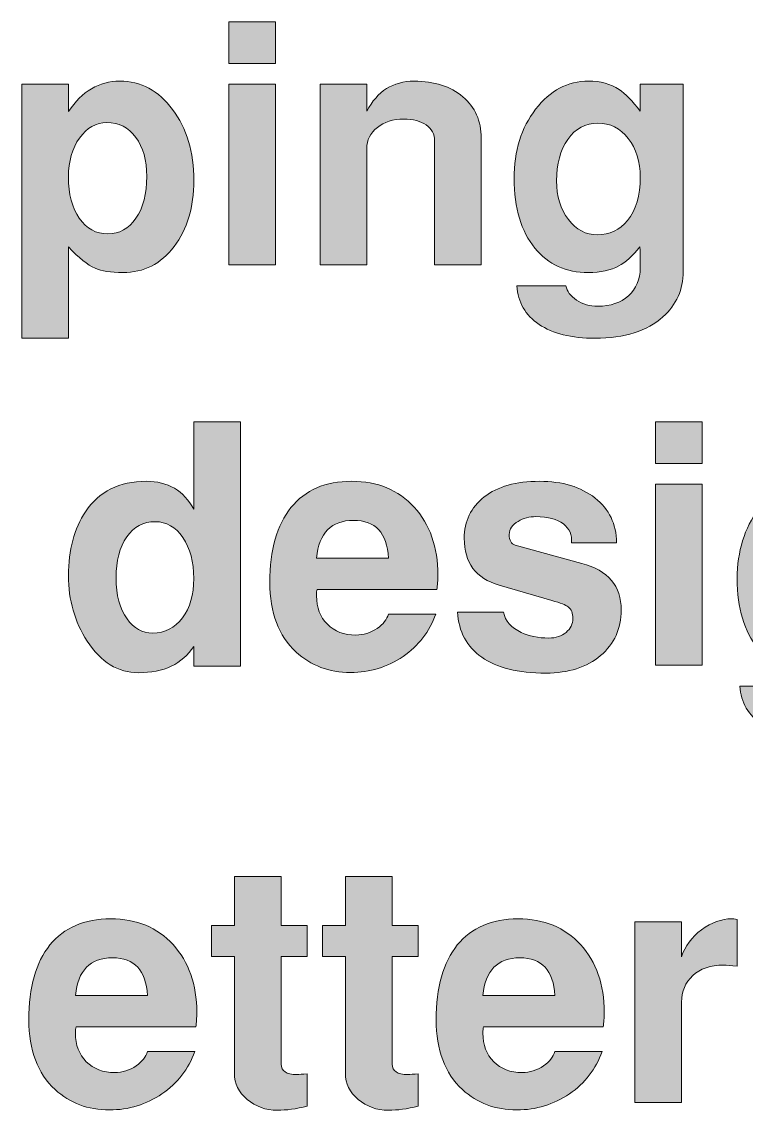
# Model space of a CAD drawing. Header units: inches. Extents: x 0.85 to 9.83, y -3.82 to -0.79.
# Drawn here: x 8.9461 to 9.2177, y -3.2744 to -2.8664 of the extents above; entities that cross this region are included whole.
import ezdxf

# ---------------------------------------------------------------- set-up
doc = ezdxf.new("R2010")
doc.units = ezdxf.units.IN
doc.header["$MEASUREMENT"] = 0
doc.layers.add('Layer 1', color=7, linetype='Continuous')

# ---------------------------------------------------------------- blocks, each defined once
blk = doc.blocks.new('block 60')
at = {"layer": 'Layer 1', "true_color": 0xed1f24}
h = blk.add_hatch(color=240, dxfattribs=at)
h.dxf.hatch_style = 2
h.paths.add_polyline_path([(9.04124, -2.88206), (9.02374, -2.88206), (9.02374, -2.86643), (9.04124, -2.86643)])
h.paths.add_polyline_path([(9.04124, -2.95756), (9.02374, -2.95756), (9.02374, -2.88981), (9.04124, -2.88981)])
h = blk.add_hatch(color=240, dxfattribs=at)
h.dxf.hatch_style = 2
edge = h.paths.add_edge_path()
edge.add_spline(control_points=[(9.01061, -2.92594), (9.01061, -2.93593), (9.00816, -2.94419), (9.00324, -2.95068), (8.99832, -2.95719), (8.9919, -2.96044), (8.98399, -2.96044), (8.97949, -2.96044), (8.97603, -2.95989), (8.97361, -2.95881), (8.97078, -2.95756), (8.96745, -2.9549), (8.96362, -2.95081), (8.96362, -2.95081), (8.96362, -2.98506), (8.96362, -2.98506), (8.96362, -2.98506), (8.94611, -2.98506), (8.94611, -2.98506), (8.94611, -2.98506), (8.94611, -2.88981), (8.94611, -2.88981), (8.94611, -2.88981), (8.96362, -2.88981), (8.96362, -2.88981), (8.96362, -2.88981), (8.96362, -2.90006), (8.96362, -2.90006), (8.9687, -2.89248), (8.97511, -2.88869), (8.98286, -2.88869), (8.99078, -2.88869), (8.99738, -2.89223), (9.00268, -2.89931), (9.00797, -2.90639), (9.01061, -2.91527), (9.01061, -2.92594)], knot_values=[0, 0, 0, 0, 1, 1, 1, 2, 2, 2, 3, 3, 3, 4, 4, 4, 5, 5, 5, 6, 6, 6, 7, 7, 7, 8, 8, 8, 9, 9, 9, 10, 10, 10, 11, 11, 11, 12, 12, 12, 12], degree=3, periodic=1)
edge = h.paths.add_edge_path()
edge.add_spline(control_points=[(8.99299, -2.92444), (8.99299, -2.91836), (8.99162, -2.91346), (8.98886, -2.90975), (8.98612, -2.90604), (8.98249, -2.90419), (8.97799, -2.90419), (8.97399, -2.90419), (8.97059, -2.90612), (8.9678, -2.91), (8.96501, -2.91387), (8.96362, -2.91873), (8.96362, -2.92456), (8.96362, -2.93098), (8.96497, -2.93614), (8.96768, -2.94006), (8.97038, -2.94398), (8.97394, -2.94594), (8.97837, -2.94594), (8.98269, -2.94594), (8.98622, -2.94398), (8.98893, -2.94006), (8.99163, -2.93614), (8.99299, -2.93094), (8.99299, -2.92444)], knot_values=[0, 0, 0, 0, 1, 1, 1, 2, 2, 2, 3, 3, 3, 4, 4, 4, 5, 5, 5, 6, 6, 6, 7, 7, 7, 8, 8, 8, 8], degree=3, periodic=1)
h = blk.add_hatch(color=240, dxfattribs=at)
h.dxf.hatch_style = 2
edge = h.paths.add_edge_path()
edge.add_spline(control_points=[(9.11837, -2.95756), (9.11837, -2.95756), (9.10087, -2.95756), (9.10087, -2.95756), (9.10087, -2.95756), (9.10087, -2.91106), (9.10087, -2.91106), (9.10087, -2.90856), (9.09983, -2.90658), (9.09774, -2.90512), (9.09566, -2.90367), (9.09283, -2.90293), (9.08925, -2.90293), (9.08533, -2.90293), (9.08206, -2.90398), (9.07943, -2.90606), (9.07681, -2.90814), (9.07549, -2.91077), (9.07549, -2.91393), (9.07549, -2.91393), (9.07549, -2.95756), (9.07549, -2.95756), (9.07549, -2.95756), (9.058, -2.95756), (9.058, -2.95756), (9.058, -2.95756), (9.058, -2.88981), (9.058, -2.88981), (9.058, -2.88981), (9.07549, -2.88981), (9.07549, -2.88981), (9.07549, -2.88981), (9.07549, -2.89994), (9.07549, -2.89994), (9.07941, -2.89244), (9.08533, -2.88869), (9.09325, -2.88869), (9.10083, -2.88869), (9.10691, -2.89065), (9.1115, -2.89456), (9.11608, -2.89848), (9.11837, -2.90365), (9.11837, -2.91006), (9.11837, -2.91006), (9.11837, -2.95756), (9.11837, -2.95756)], knot_values=[0, 0, 0, 0, 1, 1, 1, 2, 2, 2, 3, 3, 3, 4, 4, 4, 5, 5, 5, 6, 6, 6, 7, 7, 7, 8, 8, 8, 9, 9, 9, 10, 10, 10, 11, 11, 11, 12, 12, 12, 13, 13, 13, 14, 14, 14, 15, 15, 15, 15], degree=3, periodic=1)
h = blk.add_hatch(color=240, dxfattribs=at)
h.dxf.hatch_style = 2
edge = h.paths.add_edge_path()
edge.add_spline(control_points=[(9.19412, -2.96006), (9.19412, -2.96681), (9.19158, -2.97247), (9.1865, -2.97706), (9.18058, -2.98239), (9.17212, -2.98506), (9.16112, -2.98506), (9.1522, -2.98506), (9.14518, -2.98333), (9.14006, -2.97987), (9.13494, -2.97641), (9.13216, -2.9716), (9.13175, -2.96543), (9.13175, -2.96543), (9.15009, -2.96543), (9.15009, -2.96543), (9.15051, -2.96743), (9.15186, -2.9692), (9.15411, -2.97075), (9.15638, -2.97229), (9.15906, -2.97306), (9.16216, -2.97306), (9.16685, -2.97306), (9.17066, -2.97175), (9.1736, -2.96912), (9.17653, -2.9665), (9.178, -2.96302), (9.178, -2.95869), (9.178, -2.95418), (9.17795, -2.95156), (9.17787, -2.95081), (9.1751, -2.95423), (9.17247, -2.9566), (9.16996, -2.95793), (9.16694, -2.9596), (9.16313, -2.96044), (9.15852, -2.96044), (9.15014, -2.96044), (9.14348, -2.9574), (9.13854, -2.95131), (9.13334, -2.94498), (9.13074, -2.93627), (9.13074, -2.92518), (9.13074, -2.91486), (9.13342, -2.90618), (9.13879, -2.89918), (9.14415, -2.89218), (9.15077, -2.88869), (9.15864, -2.88869), (9.16309, -2.88869), (9.1669, -2.88973), (9.17008, -2.89181), (9.17242, -2.89339), (9.17506, -2.8961), (9.178, -2.89994), (9.178, -2.89994), (9.178, -2.88981), (9.178, -2.88981), (9.178, -2.88981), (9.19412, -2.88981), (9.19412, -2.88981), (9.19412, -2.88981), (9.19412, -2.96006), (9.19412, -2.96006)], knot_values=[0, 0, 0, 0, 1, 1, 1, 2, 2, 2, 3, 3, 3, 4, 4, 4, 5, 5, 5, 6, 6, 6, 7, 7, 7, 8, 8, 8, 9, 9, 9, 10, 10, 10, 11, 11, 11, 12, 12, 12, 13, 13, 13, 14, 14, 14, 15, 15, 15, 16, 16, 16, 17, 17, 17, 18, 18, 18, 19, 19, 19, 20, 20, 20, 21, 21, 21, 21], degree=3, periodic=1)
edge = h.paths.add_edge_path()
edge.add_spline(control_points=[(9.178, -2.92468), (9.178, -2.91885), (9.17649, -2.91402), (9.1735, -2.91018), (9.1705, -2.90635), (9.1667, -2.90443), (9.16212, -2.90443), (9.15745, -2.90443), (9.1537, -2.90645), (9.15087, -2.9105), (9.14804, -2.91454), (9.14662, -2.91973), (9.14662, -2.92606), (9.14662, -2.93181), (9.1481, -2.93663), (9.15106, -2.9405), (9.15401, -2.94437), (9.15762, -2.94631), (9.16187, -2.94631), (9.16654, -2.94631), (9.17033, -2.94452), (9.17324, -2.94094), (9.17641, -2.93702), (9.178, -2.9316), (9.178, -2.92468)], knot_values=[0, 0, 0, 0, 1, 1, 1, 2, 2, 2, 3, 3, 3, 4, 4, 4, 5, 5, 5, 6, 6, 6, 7, 7, 7, 8, 8, 8, 8], degree=3, periodic=1)
h = blk.add_hatch(color=240, dxfattribs=at)
h.dxf.hatch_style = 2
edge = h.paths.add_edge_path()
edge.add_spline(control_points=[(9.02812, -3.10793), (9.02812, -3.10793), (9.01062, -3.10793), (9.01062, -3.10793), (9.01062, -3.10793), (9.01062, -3.10056), (9.01062, -3.10056), (9.00629, -3.10714), (8.99937, -3.11043), (8.98987, -3.11043), (8.9822, -3.11043), (8.97578, -3.10647), (8.97061, -3.09856), (8.96595, -3.09131), (8.96362, -3.08314), (8.96362, -3.07406), (8.96362, -3.06439), (8.96574, -3.05639), (8.96999, -3.05006), (8.97516, -3.04247), (8.98274, -3.03868), (8.99274, -3.03868), (9.00099, -3.03868), (9.00695, -3.04218), (9.01062, -3.04918), (9.01062, -3.04918), (9.01062, -3.01643), (9.01062, -3.01643), (9.01062, -3.01643), (9.02812, -3.01643), (9.02812, -3.01643), (9.02812, -3.01643), (9.02812, -3.10793), (9.02812, -3.10793)], knot_values=[0, 0, 0, 0, 1, 1, 1, 2, 2, 2, 3, 3, 3, 4, 4, 4, 5, 5, 5, 6, 6, 6, 7, 7, 7, 8, 8, 8, 9, 9, 9, 10, 10, 10, 11, 11, 11, 11], degree=3, periodic=1)
edge = h.paths.add_edge_path()
edge.add_spline(control_points=[(9.01062, -3.07512), (9.01062, -3.06889), (9.00925, -3.06377), (9.00651, -3.05979), (9.00377, -3.0558), (9.00033, -3.05381), (8.99618, -3.05381), (8.9917, -3.05381), (8.98813, -3.05572), (8.98547, -3.05954), (8.98282, -3.06336), (8.98149, -3.06847), (8.98149, -3.07487), (8.98149, -3.08135), (8.98286, -3.08646), (8.9856, -3.0902), (8.98808, -3.09377), (8.99129, -3.09556), (8.99519, -3.09556), (8.99975, -3.09556), (9.00346, -3.09367), (9.00632, -3.08988), (9.00919, -3.08611), (9.01062, -3.08118), (9.01062, -3.07512)], knot_values=[0, 0, 0, 0, 1, 1, 1, 2, 2, 2, 3, 3, 3, 4, 4, 4, 5, 5, 5, 6, 6, 6, 7, 7, 7, 8, 8, 8, 8], degree=3, periodic=1)
h = blk.add_hatch(color=240, dxfattribs=at)
h.dxf.hatch_style = 2
h.paths.add_polyline_path([(9.20125, -3.03206), (9.18374, -3.03206), (9.18374, -3.01643), (9.20125, -3.01643)])
h.paths.add_polyline_path([(9.20125, -3.10756), (9.18374, -3.10756), (9.18374, -3.03981), (9.20125, -3.03981)])
h = blk.add_hatch(color=240, dxfattribs=at)
h.dxf.hatch_style = 2
edge = h.paths.add_edge_path()
edge.add_spline(control_points=[(9.10212, -3.07381), (9.10212, -3.07581), (9.102, -3.0776), (9.10175, -3.07918), (9.10175, -3.07918), (9.05686, -3.07918), (9.05686, -3.07918), (9.0567, -3.07968), (9.05662, -3.08048), (9.05662, -3.08156), (9.05662, -3.08598), (9.05798, -3.08954), (9.0607, -3.09224), (9.06343, -3.09496), (9.06698, -3.09631), (9.07136, -3.09631), (9.07425, -3.09631), (9.07693, -3.09547), (9.07941, -3.0938), (9.08164, -3.09222), (9.08304, -3.09043), (9.08362, -3.08843), (9.08362, -3.08843), (9.10137, -3.08843), (9.10137, -3.08843), (9.09903, -3.09502), (9.09493, -3.10031), (9.08906, -3.10431), (9.08318, -3.10831), (9.07662, -3.11031), (9.06937, -3.11031), (9.06129, -3.11031), (9.05449, -3.10777), (9.04899, -3.10268), (9.04241, -3.0966), (9.03912, -3.08789), (9.03912, -3.07656), (9.03912, -3.06439), (9.04176, -3.05504), (9.04705, -3.0485), (9.05235, -3.04195), (9.05995, -3.03868), (9.06986, -3.03868), (9.07954, -3.03868), (9.08733, -3.04191), (9.09324, -3.04837), (9.09916, -3.05483), (9.10212, -3.06331), (9.10212, -3.07381)], knot_values=[0, 0, 0, 0, 1, 1, 1, 2, 2, 2, 3, 3, 3, 4, 4, 4, 5, 5, 5, 6, 6, 6, 7, 7, 7, 8, 8, 8, 9, 9, 9, 10, 10, 10, 11, 11, 11, 12, 12, 12, 13, 13, 13, 14, 14, 14, 15, 15, 15, 16, 16, 16, 16], degree=3, periodic=1)
edge = h.paths.add_edge_path()
edge.add_spline(control_points=[(9.08362, -3.06743), (9.08311, -3.05802), (9.07874, -3.05331), (9.0705, -3.05331), (9.06217, -3.05331), (9.05754, -3.05802), (9.05662, -3.06743), (9.05662, -3.06743), (9.08362, -3.06743), (9.08362, -3.06743)], knot_values=[0, 0, 0, 0, 1, 1, 1, 2, 2, 2, 3, 3, 3, 3], degree=3, periodic=1)
h = blk.add_hatch(color=240, dxfattribs=at)
h.dxf.hatch_style = 2
edge = h.paths.add_edge_path()
edge.add_spline(control_points=[(9.17087, -3.08693), (9.17087, -3.09393), (9.16829, -3.09962), (9.16313, -3.104), (9.15795, -3.10837), (9.15112, -3.11056), (9.14263, -3.11056), (9.1322, -3.11056), (9.12419, -3.10857), (9.11856, -3.10462), (9.11294, -3.10066), (9.10991, -3.09502), (9.1095, -3.08768), (9.1095, -3.08768), (9.12675, -3.08768), (9.12675, -3.08768), (9.12741, -3.0911), (9.12963, -3.09364), (9.13338, -3.09531), (9.13629, -3.09673), (9.13975, -3.09743), (9.14374, -3.09743), (9.14633, -3.09743), (9.14848, -3.09672), (9.15019, -3.09529), (9.15189, -3.09387), (9.15275, -3.09214), (9.15275, -3.09013), (9.15275, -3.08811), (9.15217, -3.08664), (9.151, -3.08572), (9.15009, -3.08505), (9.14806, -3.08425), (9.1449, -3.08333), (9.1449, -3.08333), (9.12514, -3.07764), (9.12514, -3.07764), (9.11637, -3.07505), (9.112, -3.06919), (9.112, -3.06003), (9.112, -3.05362), (9.1145, -3.04846), (9.1195, -3.04455), (9.1245, -3.04064), (9.13142, -3.03868), (9.14025, -3.03868), (9.14883, -3.03868), (9.15577, -3.04076), (9.16106, -3.04494), (9.16635, -3.0491), (9.16904, -3.05468), (9.16912, -3.06168), (9.16912, -3.06168), (9.15225, -3.06168), (9.15225, -3.06168), (9.1525, -3.05876), (9.15148, -3.05641), (9.14918, -3.05462), (9.14689, -3.05283), (9.14345, -3.05193), (9.13888, -3.05193), (9.13637, -3.05193), (9.13416, -3.05252), (9.13225, -3.05368), (9.13, -3.05493), (9.12887, -3.05656), (9.12887, -3.05856), (9.12887, -3.0608), (9.12963, -3.06214), (9.13112, -3.06255), (9.13112, -3.06255), (9.15612, -3.06943), (9.15612, -3.06943), (9.16595, -3.0721), (9.17087, -3.07794), (9.17087, -3.08693)], knot_values=[0, 0, 0, 0, 1, 1, 1, 2, 2, 2, 3, 3, 3, 4, 4, 4, 5, 5, 5, 6, 6, 6, 7, 7, 7, 8, 8, 8, 9, 9, 9, 10, 10, 10, 11, 11, 11, 12, 12, 12, 13, 13, 13, 14, 14, 14, 15, 15, 15, 16, 16, 16, 17, 17, 17, 18, 18, 18, 19, 19, 19, 20, 20, 20, 21, 21, 21, 22, 22, 22, 23, 23, 23, 24, 24, 24, 25, 25, 25, 25], degree=3, periodic=1)
h = blk.add_hatch(color=240, dxfattribs=at)
h.dxf.hatch_style = 2
edge = h.paths.add_edge_path()
edge.add_spline(control_points=[(9.27774, -3.11006), (9.27774, -3.11681), (9.2752, -3.12247), (9.27012, -3.12705), (9.2642, -3.13239), (9.25574, -3.13506), (9.24474, -3.13506), (9.23583, -3.13506), (9.22881, -3.13333), (9.22368, -3.12987), (9.21856, -3.12641), (9.21579, -3.1216), (9.21537, -3.11543), (9.21537, -3.11543), (9.23372, -3.11543), (9.23372, -3.11543), (9.23414, -3.11743), (9.23548, -3.1192), (9.23774, -3.12075), (9.24, -3.12229), (9.24268, -3.12306), (9.24578, -3.12306), (9.25047, -3.12306), (9.25429, -3.12174), (9.25722, -3.11912), (9.26015, -3.1165), (9.26162, -3.11302), (9.26162, -3.10868), (9.26162, -3.10418), (9.26158, -3.10156), (9.26149, -3.10081), (9.25873, -3.10423), (9.25609, -3.1066), (9.25358, -3.10793), (9.25056, -3.1096), (9.24675, -3.11043), (9.24214, -3.11043), (9.23376, -3.11043), (9.22711, -3.10739), (9.22216, -3.1013), (9.21697, -3.09498), (9.21437, -3.08627), (9.21437, -3.07518), (9.21437, -3.06485), (9.21705, -3.05618), (9.22241, -3.04918), (9.22778, -3.04218), (9.2344, -3.03868), (9.24227, -3.03868), (9.24671, -3.03868), (9.25052, -3.03973), (9.2537, -3.04181), (9.25605, -3.04339), (9.25869, -3.0461), (9.26162, -3.04993), (9.26162, -3.04993), (9.26162, -3.03981), (9.26162, -3.03981), (9.26162, -3.03981), (9.27774, -3.03981), (9.27774, -3.03981), (9.27774, -3.03981), (9.27774, -3.11006), (9.27774, -3.11006)], knot_values=[0, 0, 0, 0, 1, 1, 1, 2, 2, 2, 3, 3, 3, 4, 4, 4, 5, 5, 5, 6, 6, 6, 7, 7, 7, 8, 8, 8, 9, 9, 9, 10, 10, 10, 11, 11, 11, 12, 12, 12, 13, 13, 13, 14, 14, 14, 15, 15, 15, 16, 16, 16, 17, 17, 17, 18, 18, 18, 19, 19, 19, 20, 20, 20, 21, 21, 21, 21], degree=3, periodic=1)
edge = h.paths.add_edge_path()
edge.add_spline(control_points=[(9.26162, -3.07468), (9.26162, -3.06885), (9.26012, -3.06402), (9.25712, -3.06018), (9.25412, -3.05635), (9.25033, -3.05443), (9.24575, -3.05443), (9.24108, -3.05443), (9.23733, -3.05645), (9.2345, -3.06049), (9.23166, -3.06454), (9.23024, -3.06972), (9.23024, -3.07606), (9.23024, -3.08181), (9.23172, -3.08662), (9.23468, -3.09049), (9.23764, -3.09437), (9.24124, -3.09631), (9.2455, -3.09631), (9.25016, -3.09631), (9.25395, -3.09452), (9.25687, -3.09094), (9.26004, -3.08702), (9.26162, -3.0816), (9.26162, -3.07468)], knot_values=[0, 0, 0, 0, 1, 1, 1, 2, 2, 2, 3, 3, 3, 4, 4, 4, 5, 5, 5, 6, 6, 6, 7, 7, 7, 8, 8, 8, 8], degree=3, periodic=1)
at = {"layer": 'Layer 1', "lineweight": 0}
for points in [[(9.04124, -2.88206), (9.02374, -2.88206), (9.02374, -2.86643), (9.04124, -2.86643), (9.04124, -2.88206)], [(9.04124, -2.95756), (9.02374, -2.95756), (9.02374, -2.88981), (9.04124, -2.88981), (9.04124, -2.95756)], [(9.20125, -3.03206), (9.18374, -3.03206), (9.18374, -3.01643), (9.20125, -3.01643), (9.20125, -3.03206)], [(9.20125, -3.10756), (9.18374, -3.10756), (9.18374, -3.03981), (9.20125, -3.03981), (9.20125, -3.10756)]]:
    blk.add_lwpolyline(points, dxfattribs=at)
for points, knots in [([(9.01061, -2.92594), (9.01061, -2.93593), (9.00816, -2.94419), (9.00324, -2.95068), (8.99832, -2.95719), (8.9919, -2.96044), (8.98399, -2.96044), (8.97949, -2.96044), (8.97603, -2.95989), (8.97361, -2.95881), (8.97078, -2.95756), (8.96745, -2.9549), (8.96362, -2.95081), (8.96362, -2.95081), (8.96362, -2.98506), (8.96362, -2.98506), (8.96362, -2.98506), (8.94611, -2.98506), (8.94611, -2.98506), (8.94611, -2.98506), (8.94611, -2.88981), (8.94611, -2.88981), (8.94611, -2.88981), (8.96362, -2.88981), (8.96362, -2.88981), (8.96362, -2.88981), (8.96362, -2.90006), (8.96362, -2.90006), (8.9687, -2.89248), (8.97511, -2.88869), (8.98286, -2.88869), (8.99078, -2.88869), (8.99738, -2.89223), (9.00268, -2.89931), (9.00797, -2.90639), (9.01061, -2.91527), (9.01061, -2.92594)], [0, 0, 0, 0, 1, 1, 1, 2, 2, 2, 3, 3, 3, 4, 4, 4, 5, 5, 5, 6, 6, 6, 7, 7, 7, 8, 8, 8, 9, 9, 9, 10, 10, 10, 11, 11, 11, 12, 12, 12, 12]), ([(9.11837, -2.95756), (9.11837, -2.95756), (9.10087, -2.95756), (9.10087, -2.95756), (9.10087, -2.95756), (9.10087, -2.91106), (9.10087, -2.91106), (9.10087, -2.90856), (9.09983, -2.90658), (9.09774, -2.90512), (9.09566, -2.90367), (9.09283, -2.90293), (9.08925, -2.90293), (9.08533, -2.90293), (9.08206, -2.90398), (9.07943, -2.90606), (9.07681, -2.90814), (9.07549, -2.91077), (9.07549, -2.91393), (9.07549, -2.91393), (9.07549, -2.95756), (9.07549, -2.95756), (9.07549, -2.95756), (9.058, -2.95756), (9.058, -2.95756), (9.058, -2.95756), (9.058, -2.88981), (9.058, -2.88981), (9.058, -2.88981), (9.07549, -2.88981), (9.07549, -2.88981), (9.07549, -2.88981), (9.07549, -2.89994), (9.07549, -2.89994), (9.07941, -2.89244), (9.08533, -2.88869), (9.09325, -2.88869), (9.10083, -2.88869), (9.10691, -2.89065), (9.1115, -2.89456), (9.11608, -2.89848), (9.11837, -2.90365), (9.11837, -2.91006), (9.11837, -2.91006), (9.11837, -2.95756), (9.11837, -2.95756)], [0, 0, 0, 0, 1, 1, 1, 2, 2, 2, 3, 3, 3, 4, 4, 4, 5, 5, 5, 6, 6, 6, 7, 7, 7, 8, 8, 8, 9, 9, 9, 10, 10, 10, 11, 11, 11, 12, 12, 12, 13, 13, 13, 14, 14, 14, 15, 15, 15, 15]), ([(9.19412, -2.96006), (9.19412, -2.96681), (9.19158, -2.97247), (9.1865, -2.97706), (9.18058, -2.98239), (9.17212, -2.98506), (9.16112, -2.98506), (9.1522, -2.98506), (9.14518, -2.98333), (9.14006, -2.97987), (9.13494, -2.97641), (9.13216, -2.9716), (9.13175, -2.96543), (9.13175, -2.96543), (9.15009, -2.96543), (9.15009, -2.96543), (9.15051, -2.96743), (9.15186, -2.9692), (9.15411, -2.97075), (9.15638, -2.97229), (9.15906, -2.97306), (9.16216, -2.97306), (9.16685, -2.97306), (9.17066, -2.97175), (9.1736, -2.96912), (9.17653, -2.9665), (9.178, -2.96302), (9.178, -2.95869), (9.178, -2.95418), (9.17795, -2.95156), (9.17787, -2.95081), (9.1751, -2.95423), (9.17247, -2.9566), (9.16996, -2.95793), (9.16694, -2.9596), (9.16313, -2.96044), (9.15852, -2.96044), (9.15014, -2.96044), (9.14348, -2.9574), (9.13854, -2.95131), (9.13334, -2.94498), (9.13074, -2.93627), (9.13074, -2.92518), (9.13074, -2.91486), (9.13342, -2.90618), (9.13879, -2.89918), (9.14415, -2.89218), (9.15077, -2.88869), (9.15864, -2.88869), (9.16309, -2.88869), (9.1669, -2.88973), (9.17008, -2.89181), (9.17242, -2.89339), (9.17506, -2.8961), (9.178, -2.89994), (9.178, -2.89994), (9.178, -2.88981), (9.178, -2.88981), (9.178, -2.88981), (9.19412, -2.88981), (9.19412, -2.88981), (9.19412, -2.88981), (9.19412, -2.96006), (9.19412, -2.96006)], [0, 0, 0, 0, 1, 1, 1, 2, 2, 2, 3, 3, 3, 4, 4, 4, 5, 5, 5, 6, 6, 6, 7, 7, 7, 8, 8, 8, 9, 9, 9, 10, 10, 10, 11, 11, 11, 12, 12, 12, 13, 13, 13, 14, 14, 14, 15, 15, 15, 16, 16, 16, 17, 17, 17, 18, 18, 18, 19, 19, 19, 20, 20, 20, 21, 21, 21, 21]), ([(8.99299, -2.92444), (8.99299, -2.91836), (8.99162, -2.91346), (8.98886, -2.90975), (8.98612, -2.90604), (8.98249, -2.90419), (8.97799, -2.90419), (8.97399, -2.90419), (8.97059, -2.90612), (8.9678, -2.91), (8.96501, -2.91387), (8.96362, -2.91873), (8.96362, -2.92456), (8.96362, -2.93098), (8.96497, -2.93614), (8.96768, -2.94006), (8.97038, -2.94398), (8.97394, -2.94594), (8.97837, -2.94594), (8.98269, -2.94594), (8.98622, -2.94398), (8.98893, -2.94006), (8.99163, -2.93614), (8.99299, -2.93094), (8.99299, -2.92444)], [0, 0, 0, 0, 1, 1, 1, 2, 2, 2, 3, 3, 3, 4, 4, 4, 5, 5, 5, 6, 6, 6, 7, 7, 7, 8, 8, 8, 8]), ([(9.178, -2.92468), (9.178, -2.91885), (9.17649, -2.91402), (9.1735, -2.91018), (9.1705, -2.90635), (9.1667, -2.90443), (9.16212, -2.90443), (9.15745, -2.90443), (9.1537, -2.90645), (9.15087, -2.9105), (9.14804, -2.91454), (9.14662, -2.91973), (9.14662, -2.92606), (9.14662, -2.93181), (9.1481, -2.93663), (9.15106, -2.9405), (9.15401, -2.94437), (9.15762, -2.94631), (9.16187, -2.94631), (9.16654, -2.94631), (9.17033, -2.94452), (9.17324, -2.94094), (9.17641, -2.93702), (9.178, -2.9316), (9.178, -2.92468)], [0, 0, 0, 0, 1, 1, 1, 2, 2, 2, 3, 3, 3, 4, 4, 4, 5, 5, 5, 6, 6, 6, 7, 7, 7, 8, 8, 8, 8]), ([(9.02812, -3.10793), (9.02812, -3.10793), (9.01062, -3.10793), (9.01062, -3.10793), (9.01062, -3.10793), (9.01062, -3.10056), (9.01062, -3.10056), (9.00629, -3.10714), (8.99937, -3.11043), (8.98987, -3.11043), (8.9822, -3.11043), (8.97578, -3.10647), (8.97061, -3.09856), (8.96595, -3.09131), (8.96362, -3.08314), (8.96362, -3.07406), (8.96362, -3.06439), (8.96574, -3.05639), (8.96999, -3.05006), (8.97516, -3.04247), (8.98274, -3.03868), (8.99274, -3.03868), (9.00099, -3.03868), (9.00695, -3.04218), (9.01062, -3.04918), (9.01062, -3.04918), (9.01062, -3.01643), (9.01062, -3.01643), (9.01062, -3.01643), (9.02812, -3.01643), (9.02812, -3.01643), (9.02812, -3.01643), (9.02812, -3.10793), (9.02812, -3.10793)], [0, 0, 0, 0, 1, 1, 1, 2, 2, 2, 3, 3, 3, 4, 4, 4, 5, 5, 5, 6, 6, 6, 7, 7, 7, 8, 8, 8, 9, 9, 9, 10, 10, 10, 11, 11, 11, 11]), ([(9.10212, -3.07381), (9.10212, -3.07581), (9.102, -3.0776), (9.10175, -3.07918), (9.10175, -3.07918), (9.05686, -3.07918), (9.05686, -3.07918), (9.0567, -3.07968), (9.05662, -3.08048), (9.05662, -3.08156), (9.05662, -3.08598), (9.05798, -3.08954), (9.0607, -3.09224), (9.06343, -3.09496), (9.06698, -3.09631), (9.07136, -3.09631), (9.07425, -3.09631), (9.07693, -3.09547), (9.07941, -3.0938), (9.08164, -3.09222), (9.08304, -3.09043), (9.08362, -3.08843), (9.08362, -3.08843), (9.10137, -3.08843), (9.10137, -3.08843), (9.09903, -3.09502), (9.09493, -3.10031), (9.08906, -3.10431), (9.08318, -3.10831), (9.07662, -3.11031), (9.06937, -3.11031), (9.06129, -3.11031), (9.05449, -3.10777), (9.04899, -3.10268), (9.04241, -3.0966), (9.03912, -3.08789), (9.03912, -3.07656), (9.03912, -3.06439), (9.04176, -3.05504), (9.04705, -3.0485), (9.05235, -3.04195), (9.05995, -3.03868), (9.06986, -3.03868), (9.07954, -3.03868), (9.08733, -3.04191), (9.09324, -3.04837), (9.09916, -3.05483), (9.10212, -3.06331), (9.10212, -3.07381)], [0, 0, 0, 0, 1, 1, 1, 2, 2, 2, 3, 3, 3, 4, 4, 4, 5, 5, 5, 6, 6, 6, 7, 7, 7, 8, 8, 8, 9, 9, 9, 10, 10, 10, 11, 11, 11, 12, 12, 12, 13, 13, 13, 14, 14, 14, 15, 15, 15, 16, 16, 16, 16]), ([(9.17087, -3.08693), (9.17087, -3.09393), (9.16829, -3.09962), (9.16313, -3.104), (9.15795, -3.10837), (9.15112, -3.11056), (9.14263, -3.11056), (9.1322, -3.11056), (9.12419, -3.10857), (9.11856, -3.10462), (9.11294, -3.10066), (9.10991, -3.09502), (9.1095, -3.08768), (9.1095, -3.08768), (9.12675, -3.08768), (9.12675, -3.08768), (9.12741, -3.0911), (9.12963, -3.09364), (9.13338, -3.09531), (9.13629, -3.09673), (9.13975, -3.09743), (9.14374, -3.09743), (9.14633, -3.09743), (9.14848, -3.09672), (9.15019, -3.09529), (9.15189, -3.09387), (9.15275, -3.09214), (9.15275, -3.09013), (9.15275, -3.08811), (9.15217, -3.08664), (9.151, -3.08572), (9.15009, -3.08505), (9.14806, -3.08425), (9.1449, -3.08333), (9.1449, -3.08333), (9.12514, -3.07764), (9.12514, -3.07764), (9.11637, -3.07505), (9.112, -3.06919), (9.112, -3.06003), (9.112, -3.05362), (9.1145, -3.04846), (9.1195, -3.04455), (9.1245, -3.04064), (9.13142, -3.03868), (9.14025, -3.03868), (9.14883, -3.03868), (9.15577, -3.04076), (9.16106, -3.04494), (9.16635, -3.0491), (9.16904, -3.05468), (9.16912, -3.06168), (9.16912, -3.06168), (9.15225, -3.06168), (9.15225, -3.06168), (9.1525, -3.05876), (9.15148, -3.05641), (9.14918, -3.05462), (9.14689, -3.05283), (9.14345, -3.05193), (9.13888, -3.05193), (9.13637, -3.05193), (9.13416, -3.05252), (9.13225, -3.05368), (9.13, -3.05493), (9.12887, -3.05656), (9.12887, -3.05856), (9.12887, -3.0608), (9.12963, -3.06214), (9.13112, -3.06255), (9.13112, -3.06255), (9.15612, -3.06943), (9.15612, -3.06943), (9.16595, -3.0721), (9.17087, -3.07794), (9.17087, -3.08693)], [0, 0, 0, 0, 1, 1, 1, 2, 2, 2, 3, 3, 3, 4, 4, 4, 5, 5, 5, 6, 6, 6, 7, 7, 7, 8, 8, 8, 9, 9, 9, 10, 10, 10, 11, 11, 11, 12, 12, 12, 13, 13, 13, 14, 14, 14, 15, 15, 15, 16, 16, 16, 17, 17, 17, 18, 18, 18, 19, 19, 19, 20, 20, 20, 21, 21, 21, 22, 22, 22, 23, 23, 23, 24, 24, 24, 25, 25, 25, 25]), ([(9.27774, -3.11006), (9.27774, -3.11681), (9.2752, -3.12247), (9.27012, -3.12705), (9.2642, -3.13239), (9.25574, -3.13506), (9.24474, -3.13506), (9.23583, -3.13506), (9.22881, -3.13333), (9.22368, -3.12987), (9.21856, -3.12641), (9.21579, -3.1216), (9.21537, -3.11543), (9.21537, -3.11543), (9.23372, -3.11543), (9.23372, -3.11543), (9.23414, -3.11743), (9.23548, -3.1192), (9.23774, -3.12075), (9.24, -3.12229), (9.24268, -3.12306), (9.24578, -3.12306), (9.25047, -3.12306), (9.25429, -3.12174), (9.25722, -3.11912), (9.26015, -3.1165), (9.26162, -3.11302), (9.26162, -3.10868), (9.26162, -3.10418), (9.26158, -3.10156), (9.26149, -3.10081), (9.25873, -3.10423), (9.25609, -3.1066), (9.25358, -3.10793), (9.25056, -3.1096), (9.24675, -3.11043), (9.24214, -3.11043), (9.23376, -3.11043), (9.22711, -3.10739), (9.22216, -3.1013), (9.21697, -3.09498), (9.21437, -3.08627), (9.21437, -3.07518), (9.21437, -3.06485), (9.21705, -3.05618), (9.22241, -3.04918), (9.22778, -3.04218), (9.2344, -3.03868), (9.24227, -3.03868), (9.24671, -3.03868), (9.25052, -3.03973), (9.2537, -3.04181), (9.25605, -3.04339), (9.25869, -3.0461), (9.26162, -3.04993), (9.26162, -3.04993), (9.26162, -3.03981), (9.26162, -3.03981), (9.26162, -3.03981), (9.27774, -3.03981), (9.27774, -3.03981), (9.27774, -3.03981), (9.27774, -3.11006), (9.27774, -3.11006)], [0, 0, 0, 0, 1, 1, 1, 2, 2, 2, 3, 3, 3, 4, 4, 4, 5, 5, 5, 6, 6, 6, 7, 7, 7, 8, 8, 8, 9, 9, 9, 10, 10, 10, 11, 11, 11, 12, 12, 12, 13, 13, 13, 14, 14, 14, 15, 15, 15, 16, 16, 16, 17, 17, 17, 18, 18, 18, 19, 19, 19, 20, 20, 20, 21, 21, 21, 21]), ([(9.01062, -3.07512), (9.01062, -3.06889), (9.00925, -3.06377), (9.00651, -3.05979), (9.00377, -3.0558), (9.00033, -3.05381), (8.99618, -3.05381), (8.9917, -3.05381), (8.98813, -3.05572), (8.98547, -3.05954), (8.98282, -3.06336), (8.98149, -3.06847), (8.98149, -3.07487), (8.98149, -3.08135), (8.98286, -3.08646), (8.9856, -3.0902), (8.98808, -3.09377), (8.99129, -3.09556), (8.99519, -3.09556), (8.99975, -3.09556), (9.00346, -3.09367), (9.00632, -3.08988), (9.00919, -3.08611), (9.01062, -3.08118), (9.01062, -3.07512)], [0, 0, 0, 0, 1, 1, 1, 2, 2, 2, 3, 3, 3, 4, 4, 4, 5, 5, 5, 6, 6, 6, 7, 7, 7, 8, 8, 8, 8]), ([(9.08362, -3.06743), (9.08311, -3.05802), (9.07874, -3.05331), (9.0705, -3.05331), (9.06217, -3.05331), (9.05754, -3.05802), (9.05662, -3.06743), (9.05662, -3.06743), (9.08362, -3.06743), (9.08362, -3.06743)], [0, 0, 0, 0, 1, 1, 1, 2, 2, 2, 3, 3, 3, 3])]:
    blk.add_open_spline(points, degree=3, knots=knots, dxfattribs=at)
blk = doc.blocks.new('block 59')
at = {"layer": 'Layer 1'}
blk.add_blockref('block 60', (0, 0), dxfattribs=at)
blk = doc.blocks.new('block 61')
at = {"layer": 'Layer 1', "true_color": 0xed1f24}
h = blk.add_hatch(color=240, dxfattribs=at)
h.dxf.hatch_style = 2
edge = h.paths.add_edge_path()
edge.add_spline(control_points=[(9.05311, -3.27291), (9.04902, -3.27391), (9.04532, -3.27441), (9.04199, -3.27441), (9.03757, -3.27441), (9.03378, -3.27305), (9.03061, -3.27035), (9.02745, -3.26764), (9.02586, -3.2644), (9.02586, -3.26065), (9.02586, -3.26065), (9.02586, -3.21678), (9.02586, -3.21678), (9.02586, -3.21678), (9.01723, -3.21678), (9.01723, -3.21678), (9.01723, -3.21678), (9.01723, -3.20516), (9.01723, -3.20516), (9.01723, -3.20516), (9.02586, -3.20516), (9.02586, -3.20516), (9.02586, -3.20516), (9.02586, -3.18678), (9.02586, -3.18678), (9.02586, -3.18678), (9.04336, -3.18678), (9.04336, -3.18678), (9.04336, -3.18678), (9.04336, -3.20516), (9.04336, -3.20516), (9.04336, -3.20516), (9.05311, -3.20516), (9.05311, -3.20516), (9.05311, -3.20516), (9.05311, -3.21678), (9.05311, -3.21678), (9.05311, -3.21678), (9.04336, -3.21678), (9.04336, -3.21678), (9.04336, -3.21678), (9.04336, -3.25715), (9.04336, -3.25715), (9.04336, -3.25974), (9.04532, -3.26103), (9.04924, -3.26103), (9.05015, -3.26095), (9.05145, -3.26086), (9.05311, -3.26078), (9.05311, -3.26078), (9.05311, -3.27291), (9.05311, -3.27291)], knot_values=[0, 0, 0, 0, 1, 1, 1, 2, 2, 2, 3, 3, 3, 4, 4, 4, 5, 5, 5, 6, 6, 6, 7, 7, 7, 8, 8, 8, 9, 9, 9, 10, 10, 10, 11, 11, 11, 12, 12, 12, 13, 13, 13, 14, 14, 14, 15, 15, 15, 16, 16, 16, 17, 17, 17, 17], degree=3, periodic=1)
h = blk.add_hatch(color=240, dxfattribs=at)
h.dxf.hatch_style = 2
edge = h.paths.add_edge_path()
edge.add_spline(control_points=[(9.09474, -3.27291), (9.09065, -3.27391), (9.08694, -3.27441), (9.08361, -3.27441), (9.0792, -3.27441), (9.07541, -3.27305), (9.07224, -3.27035), (9.06907, -3.26764), (9.06748, -3.2644), (9.06748, -3.26065), (9.06748, -3.26065), (9.06748, -3.21678), (9.06748, -3.21678), (9.06748, -3.21678), (9.05886, -3.21678), (9.05886, -3.21678), (9.05886, -3.21678), (9.05886, -3.20516), (9.05886, -3.20516), (9.05886, -3.20516), (9.06748, -3.20516), (9.06748, -3.20516), (9.06748, -3.20516), (9.06748, -3.18678), (9.06748, -3.18678), (9.06748, -3.18678), (9.08499, -3.18678), (9.08499, -3.18678), (9.08499, -3.18678), (9.08499, -3.20516), (9.08499, -3.20516), (9.08499, -3.20516), (9.09474, -3.20516), (9.09474, -3.20516), (9.09474, -3.20516), (9.09474, -3.21678), (9.09474, -3.21678), (9.09474, -3.21678), (9.08499, -3.21678), (9.08499, -3.21678), (9.08499, -3.21678), (9.08499, -3.25715), (9.08499, -3.25715), (9.08499, -3.25974), (9.08694, -3.26103), (9.09086, -3.26103), (9.09178, -3.26095), (9.09307, -3.26086), (9.09474, -3.26078), (9.09474, -3.26078), (9.09474, -3.27291), (9.09474, -3.27291)], knot_values=[0, 0, 0, 0, 1, 1, 1, 2, 2, 2, 3, 3, 3, 4, 4, 4, 5, 5, 5, 6, 6, 6, 7, 7, 7, 8, 8, 8, 9, 9, 9, 10, 10, 10, 11, 11, 11, 12, 12, 12, 13, 13, 13, 14, 14, 14, 15, 15, 15, 16, 16, 16, 17, 17, 17, 17], degree=3, periodic=1)
h = blk.add_hatch(color=240, dxfattribs=at)
h.dxf.hatch_style = 2
edge = h.paths.add_edge_path()
edge.add_spline(control_points=[(9.01174, -3.23778), (9.01174, -3.23978), (9.01162, -3.24158), (9.01137, -3.24316), (9.01137, -3.24316), (8.96648, -3.24316), (8.96648, -3.24316), (8.96632, -3.24366), (8.96624, -3.24445), (8.96624, -3.24553), (8.96624, -3.24995), (8.9676, -3.25351), (8.97032, -3.25622), (8.97305, -3.25893), (8.9766, -3.26028), (8.98098, -3.26028), (8.98387, -3.26028), (8.98655, -3.25945), (8.98903, -3.25778), (8.99126, -3.2562), (8.99266, -3.25441), (8.99324, -3.25241), (8.99324, -3.25241), (9.01099, -3.25241), (9.01099, -3.25241), (9.00865, -3.25899), (9.00455, -3.26428), (8.99868, -3.26828), (8.9928, -3.27228), (8.98624, -3.27429), (8.97899, -3.27429), (8.97091, -3.27429), (8.96411, -3.27174), (8.95861, -3.26666), (8.95203, -3.26057), (8.94874, -3.25186), (8.94874, -3.24053), (8.94874, -3.22837), (8.95138, -3.21901), (8.95667, -3.21247), (8.96197, -3.20593), (8.96957, -3.20266), (8.97949, -3.20266), (8.98916, -3.20266), (8.99695, -3.20589), (9.00286, -3.21234), (9.00878, -3.2188), (9.01174, -3.22728), (9.01174, -3.23778)], knot_values=[0, 0, 0, 0, 1, 1, 1, 2, 2, 2, 3, 3, 3, 4, 4, 4, 5, 5, 5, 6, 6, 6, 7, 7, 7, 8, 8, 8, 9, 9, 9, 10, 10, 10, 11, 11, 11, 12, 12, 12, 13, 13, 13, 14, 14, 14, 15, 15, 15, 16, 16, 16, 16], degree=3, periodic=1)
edge = h.paths.add_edge_path()
edge.add_spline(control_points=[(8.99324, -3.2314), (8.99273, -3.22199), (8.98836, -3.21729), (8.98012, -3.21729), (8.97179, -3.21729), (8.96716, -3.22199), (8.96624, -3.2314), (8.96624, -3.2314), (8.99324, -3.2314), (8.99324, -3.2314)], knot_values=[0, 0, 0, 0, 1, 1, 1, 2, 2, 2, 3, 3, 3, 3], degree=3, periodic=1)
h = blk.add_hatch(color=240, dxfattribs=at)
h.dxf.hatch_style = 2
edge = h.paths.add_edge_path()
edge.add_spline(control_points=[(9.16449, -3.23778), (9.16449, -3.23978), (9.16437, -3.24158), (9.16412, -3.24316), (9.16412, -3.24316), (9.11924, -3.24316), (9.11924, -3.24316), (9.11907, -3.24366), (9.11899, -3.24445), (9.11899, -3.24553), (9.11899, -3.24995), (9.12035, -3.25351), (9.12307, -3.25622), (9.1258, -3.25893), (9.12935, -3.26028), (9.13373, -3.26028), (9.13662, -3.26028), (9.1393, -3.25945), (9.14178, -3.25778), (9.14401, -3.2562), (9.14541, -3.25441), (9.14599, -3.25241), (9.14599, -3.25241), (9.16374, -3.25241), (9.16374, -3.25241), (9.1614, -3.25899), (9.1573, -3.26428), (9.15143, -3.26828), (9.14555, -3.27228), (9.13899, -3.27429), (9.13174, -3.27429), (9.12366, -3.27429), (9.11686, -3.27174), (9.11136, -3.26666), (9.10478, -3.26057), (9.10149, -3.25186), (9.10149, -3.24053), (9.10149, -3.22837), (9.10413, -3.21901), (9.10942, -3.21247), (9.11472, -3.20593), (9.12232, -3.20266), (9.13224, -3.20266), (9.14191, -3.20266), (9.1497, -3.20589), (9.15561, -3.21234), (9.16153, -3.2188), (9.16449, -3.22728), (9.16449, -3.23778)], knot_values=[0, 0, 0, 0, 1, 1, 1, 2, 2, 2, 3, 3, 3, 4, 4, 4, 5, 5, 5, 6, 6, 6, 7, 7, 7, 8, 8, 8, 9, 9, 9, 10, 10, 10, 11, 11, 11, 12, 12, 12, 13, 13, 13, 14, 14, 14, 15, 15, 15, 16, 16, 16, 16], degree=3, periodic=1)
edge = h.paths.add_edge_path()
edge.add_spline(control_points=[(9.14599, -3.2314), (9.14548, -3.22199), (9.14111, -3.21729), (9.13287, -3.21729), (9.12454, -3.21729), (9.11991, -3.22199), (9.11899, -3.2314), (9.11899, -3.2314), (9.14599, -3.2314), (9.14599, -3.2314)], knot_values=[0, 0, 0, 0, 1, 1, 1, 2, 2, 2, 3, 3, 3, 3], degree=3, periodic=1)
h = blk.add_hatch(color=240, dxfattribs=at)
h.dxf.hatch_style = 2
edge = h.paths.add_edge_path()
edge.add_spline(control_points=[(9.21437, -3.2204), (9.21204, -3.22015), (9.21033, -3.22003), (9.20924, -3.22003), (9.20433, -3.22003), (9.20047, -3.22135), (9.19768, -3.22397), (9.19489, -3.2266), (9.1935, -3.22991), (9.1935, -3.23391), (9.1935, -3.23391), (9.1935, -3.27153), (9.1935, -3.27153), (9.1935, -3.27153), (9.17599, -3.27153), (9.17599, -3.27153), (9.17599, -3.27153), (9.17599, -3.20378), (9.17599, -3.20378), (9.17599, -3.20378), (9.1935, -3.20378), (9.1935, -3.20378), (9.1935, -3.20378), (9.1935, -3.21691), (9.1935, -3.21691), (9.19474, -3.2129), (9.19725, -3.20953), (9.201, -3.20678), (9.20475, -3.20403), (9.2085, -3.20266), (9.21225, -3.20266), (9.21266, -3.20266), (9.21337, -3.20274), (9.21437, -3.20291), (9.21437, -3.20291), (9.21437, -3.2204), (9.21437, -3.2204)], knot_values=[0, 0, 0, 0, 1, 1, 1, 2, 2, 2, 3, 3, 3, 4, 4, 4, 5, 5, 5, 6, 6, 6, 7, 7, 7, 8, 8, 8, 9, 9, 9, 10, 10, 10, 11, 11, 11, 12, 12, 12, 12], degree=3, periodic=1)
at = {"layer": 'Layer 1', "lineweight": 0}
for points, knots in [([(9.05311, -3.27291), (9.04902, -3.27391), (9.04532, -3.27441), (9.04199, -3.27441), (9.03757, -3.27441), (9.03378, -3.27305), (9.03061, -3.27035), (9.02745, -3.26764), (9.02586, -3.2644), (9.02586, -3.26065), (9.02586, -3.26065), (9.02586, -3.21678), (9.02586, -3.21678), (9.02586, -3.21678), (9.01723, -3.21678), (9.01723, -3.21678), (9.01723, -3.21678), (9.01723, -3.20516), (9.01723, -3.20516), (9.01723, -3.20516), (9.02586, -3.20516), (9.02586, -3.20516), (9.02586, -3.20516), (9.02586, -3.18678), (9.02586, -3.18678), (9.02586, -3.18678), (9.04336, -3.18678), (9.04336, -3.18678), (9.04336, -3.18678), (9.04336, -3.20516), (9.04336, -3.20516), (9.04336, -3.20516), (9.05311, -3.20516), (9.05311, -3.20516), (9.05311, -3.20516), (9.05311, -3.21678), (9.05311, -3.21678), (9.05311, -3.21678), (9.04336, -3.21678), (9.04336, -3.21678), (9.04336, -3.21678), (9.04336, -3.25715), (9.04336, -3.25715), (9.04336, -3.25974), (9.04532, -3.26103), (9.04924, -3.26103), (9.05015, -3.26095), (9.05145, -3.26086), (9.05311, -3.26078), (9.05311, -3.26078), (9.05311, -3.27291), (9.05311, -3.27291)], [0, 0, 0, 0, 1, 1, 1, 2, 2, 2, 3, 3, 3, 4, 4, 4, 5, 5, 5, 6, 6, 6, 7, 7, 7, 8, 8, 8, 9, 9, 9, 10, 10, 10, 11, 11, 11, 12, 12, 12, 13, 13, 13, 14, 14, 14, 15, 15, 15, 16, 16, 16, 17, 17, 17, 17]), ([(9.09474, -3.27291), (9.09065, -3.27391), (9.08694, -3.27441), (9.08361, -3.27441), (9.0792, -3.27441), (9.07541, -3.27305), (9.07224, -3.27035), (9.06907, -3.26764), (9.06748, -3.2644), (9.06748, -3.26065), (9.06748, -3.26065), (9.06748, -3.21678), (9.06748, -3.21678), (9.06748, -3.21678), (9.05886, -3.21678), (9.05886, -3.21678), (9.05886, -3.21678), (9.05886, -3.20516), (9.05886, -3.20516), (9.05886, -3.20516), (9.06748, -3.20516), (9.06748, -3.20516), (9.06748, -3.20516), (9.06748, -3.18678), (9.06748, -3.18678), (9.06748, -3.18678), (9.08499, -3.18678), (9.08499, -3.18678), (9.08499, -3.18678), (9.08499, -3.20516), (9.08499, -3.20516), (9.08499, -3.20516), (9.09474, -3.20516), (9.09474, -3.20516), (9.09474, -3.20516), (9.09474, -3.21678), (9.09474, -3.21678), (9.09474, -3.21678), (9.08499, -3.21678), (9.08499, -3.21678), (9.08499, -3.21678), (9.08499, -3.25715), (9.08499, -3.25715), (9.08499, -3.25974), (9.08694, -3.26103), (9.09086, -3.26103), (9.09178, -3.26095), (9.09307, -3.26086), (9.09474, -3.26078), (9.09474, -3.26078), (9.09474, -3.27291), (9.09474, -3.27291)], [0, 0, 0, 0, 1, 1, 1, 2, 2, 2, 3, 3, 3, 4, 4, 4, 5, 5, 5, 6, 6, 6, 7, 7, 7, 8, 8, 8, 9, 9, 9, 10, 10, 10, 11, 11, 11, 12, 12, 12, 13, 13, 13, 14, 14, 14, 15, 15, 15, 16, 16, 16, 17, 17, 17, 17]), ([(9.01174, -3.23778), (9.01174, -3.23978), (9.01162, -3.24158), (9.01137, -3.24316), (9.01137, -3.24316), (8.96648, -3.24316), (8.96648, -3.24316), (8.96632, -3.24366), (8.96624, -3.24445), (8.96624, -3.24553), (8.96624, -3.24995), (8.9676, -3.25351), (8.97032, -3.25622), (8.97305, -3.25893), (8.9766, -3.26028), (8.98098, -3.26028), (8.98387, -3.26028), (8.98655, -3.25945), (8.98903, -3.25778), (8.99126, -3.2562), (8.99266, -3.25441), (8.99324, -3.25241), (8.99324, -3.25241), (9.01099, -3.25241), (9.01099, -3.25241), (9.00865, -3.25899), (9.00455, -3.26428), (8.99868, -3.26828), (8.9928, -3.27228), (8.98624, -3.27429), (8.97899, -3.27429), (8.97091, -3.27429), (8.96411, -3.27174), (8.95861, -3.26666), (8.95203, -3.26057), (8.94874, -3.25186), (8.94874, -3.24053), (8.94874, -3.22837), (8.95138, -3.21901), (8.95667, -3.21247), (8.96197, -3.20593), (8.96957, -3.20266), (8.97949, -3.20266), (8.98916, -3.20266), (8.99695, -3.20589), (9.00286, -3.21234), (9.00878, -3.2188), (9.01174, -3.22728), (9.01174, -3.23778)], [0, 0, 0, 0, 1, 1, 1, 2, 2, 2, 3, 3, 3, 4, 4, 4, 5, 5, 5, 6, 6, 6, 7, 7, 7, 8, 8, 8, 9, 9, 9, 10, 10, 10, 11, 11, 11, 12, 12, 12, 13, 13, 13, 14, 14, 14, 15, 15, 15, 16, 16, 16, 16]), ([(9.16449, -3.23778), (9.16449, -3.23978), (9.16437, -3.24158), (9.16412, -3.24316), (9.16412, -3.24316), (9.11924, -3.24316), (9.11924, -3.24316), (9.11907, -3.24366), (9.11899, -3.24445), (9.11899, -3.24553), (9.11899, -3.24995), (9.12035, -3.25351), (9.12307, -3.25622), (9.1258, -3.25893), (9.12935, -3.26028), (9.13373, -3.26028), (9.13662, -3.26028), (9.1393, -3.25945), (9.14178, -3.25778), (9.14401, -3.2562), (9.14541, -3.25441), (9.14599, -3.25241), (9.14599, -3.25241), (9.16374, -3.25241), (9.16374, -3.25241), (9.1614, -3.25899), (9.1573, -3.26428), (9.15143, -3.26828), (9.14555, -3.27228), (9.13899, -3.27429), (9.13174, -3.27429), (9.12366, -3.27429), (9.11686, -3.27174), (9.11136, -3.26666), (9.10478, -3.26057), (9.10149, -3.25186), (9.10149, -3.24053), (9.10149, -3.22837), (9.10413, -3.21901), (9.10942, -3.21247), (9.11472, -3.20593), (9.12232, -3.20266), (9.13224, -3.20266), (9.14191, -3.20266), (9.1497, -3.20589), (9.15561, -3.21234), (9.16153, -3.2188), (9.16449, -3.22728), (9.16449, -3.23778)], [0, 0, 0, 0, 1, 1, 1, 2, 2, 2, 3, 3, 3, 4, 4, 4, 5, 5, 5, 6, 6, 6, 7, 7, 7, 8, 8, 8, 9, 9, 9, 10, 10, 10, 11, 11, 11, 12, 12, 12, 13, 13, 13, 14, 14, 14, 15, 15, 15, 16, 16, 16, 16]), ([(9.21437, -3.2204), (9.21204, -3.22015), (9.21033, -3.22003), (9.20924, -3.22003), (9.20433, -3.22003), (9.20047, -3.22135), (9.19768, -3.22397), (9.19489, -3.2266), (9.1935, -3.22991), (9.1935, -3.23391), (9.1935, -3.23391), (9.1935, -3.27153), (9.1935, -3.27153), (9.1935, -3.27153), (9.17599, -3.27153), (9.17599, -3.27153), (9.17599, -3.27153), (9.17599, -3.20378), (9.17599, -3.20378), (9.17599, -3.20378), (9.1935, -3.20378), (9.1935, -3.20378), (9.1935, -3.20378), (9.1935, -3.21691), (9.1935, -3.21691), (9.19474, -3.2129), (9.19725, -3.20953), (9.201, -3.20678), (9.20475, -3.20403), (9.2085, -3.20266), (9.21225, -3.20266), (9.21266, -3.20266), (9.21337, -3.20274), (9.21437, -3.20291), (9.21437, -3.20291), (9.21437, -3.2204), (9.21437, -3.2204)], [0, 0, 0, 0, 1, 1, 1, 2, 2, 2, 3, 3, 3, 4, 4, 4, 5, 5, 5, 6, 6, 6, 7, 7, 7, 8, 8, 8, 9, 9, 9, 10, 10, 10, 11, 11, 11, 12, 12, 12, 12]), ([(8.99324, -3.2314), (8.99273, -3.22199), (8.98836, -3.21729), (8.98012, -3.21729), (8.97179, -3.21729), (8.96716, -3.22199), (8.96624, -3.2314), (8.96624, -3.2314), (8.99324, -3.2314), (8.99324, -3.2314)], [0, 0, 0, 0, 1, 1, 1, 2, 2, 2, 3, 3, 3, 3]), ([(9.14599, -3.2314), (9.14548, -3.22199), (9.14111, -3.21729), (9.13287, -3.21729), (9.12454, -3.21729), (9.11991, -3.22199), (9.11899, -3.2314), (9.11899, -3.2314), (9.14599, -3.2314), (9.14599, -3.2314)], [0, 0, 0, 0, 1, 1, 1, 2, 2, 2, 3, 3, 3, 3])]:
    blk.add_open_spline(points, degree=3, knots=knots, dxfattribs=at)
blk = doc.blocks.new('block 57')
at = {"layer": 'Layer 1'}
for name in ['block 59', 'block 61']:
    blk.add_blockref(name, (0, 0), dxfattribs=at)

msp = doc.modelspace()

# ---------------------------------------------------------------- block references
at = {"layer": 'Layer 1'}
msp.add_blockref('block 57', (0, 0), dxfattribs=at)

doc.saveas('drawing.dxf')
